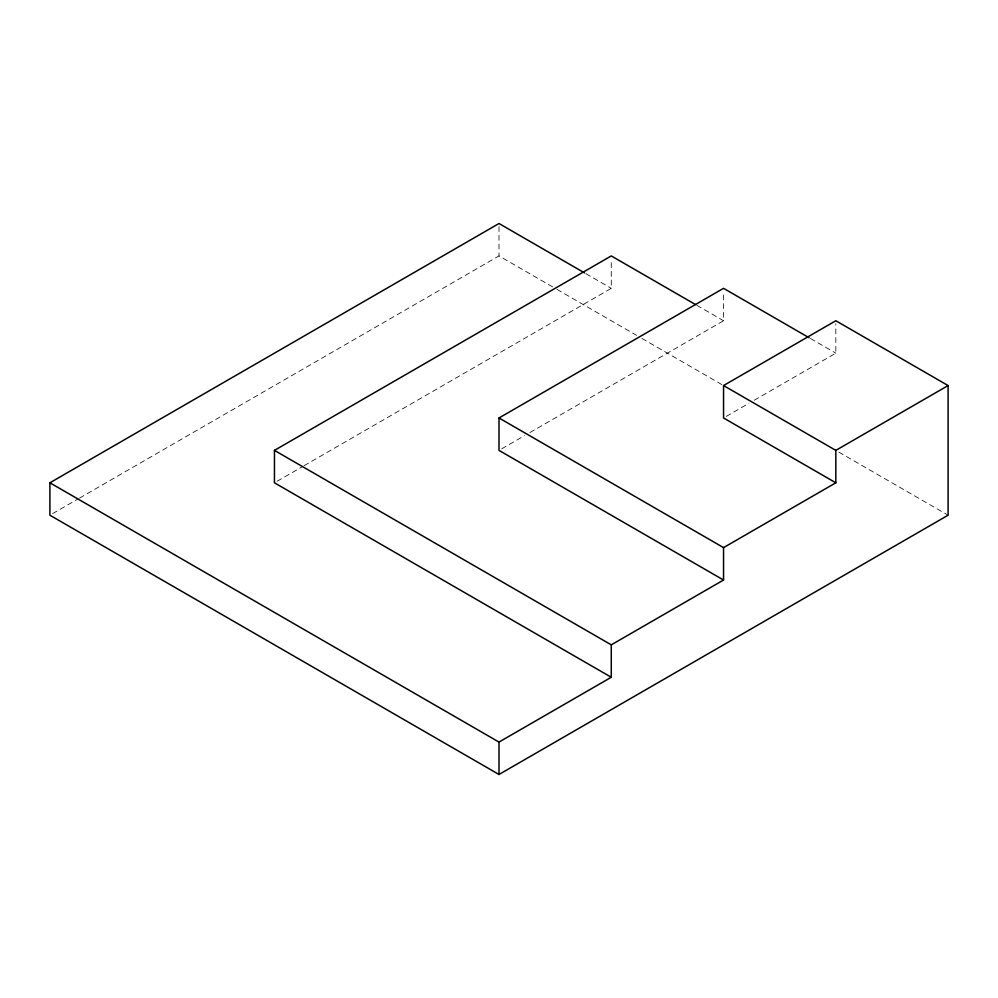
<?xml version="1.0" encoding="UTF-8"?>
<svg xmlns="http://www.w3.org/2000/svg" width="998" height="998" viewBox="0 0 998 998"><rect width="100%" height="100%" fill="white"/><g stroke="black" fill="none" stroke-linecap="round" stroke-linejoin="round"><path stroke-width="0.75" stroke-dasharray="4.99 3.74" d="M52.595 513.646L78.218 498.85M79.566 498.077L499 255.925L555.649 288.622M277.145 481.236L302.743 466.465M304.091 465.679L611.275 288.335L611.275 259.006M501.695 448.826L524.549 435.639M529.926 432.533L723.55 320.745L723.55 291.416M726.22 416.428L748.949 403.304M754.288 400.223L835.825 353.155L835.825 323.826M810.426 338.484L835.825 353.155M696.816 305.301L723.55 320.745M585.876 273.664L611.275 288.335M556.996 289.408L636.562 335.34M641.951 338.459L722.876 385.178M838.856 452.131L948.1 515.205M499 226.596L499 255.925"/><path stroke-width="1.5" d="M723.55 385.565L835.825 450.385L835.825 482.795L723.55 417.975L723.55 385.565L835.825 320.745L948.1 385.565L948.1 515.205L499 774.485L49.9 515.205L49.9 482.795L499 223.515L584.541 272.891M274.45 450.385L611.275 644.845L611.275 677.255L274.45 482.795L274.45 450.385L611.275 255.925L695.481 304.54M499 417.975L723.55 547.615L723.55 580.025L499 450.385L499 417.975L723.55 288.335L809.091 337.723M835.825 450.385L948.1 385.565M723.55 547.615L835.825 482.795M611.275 644.845L723.55 580.025M49.9 482.795L499 742.075L611.275 677.255M499 742.075L499 774.485"/></g></svg>
